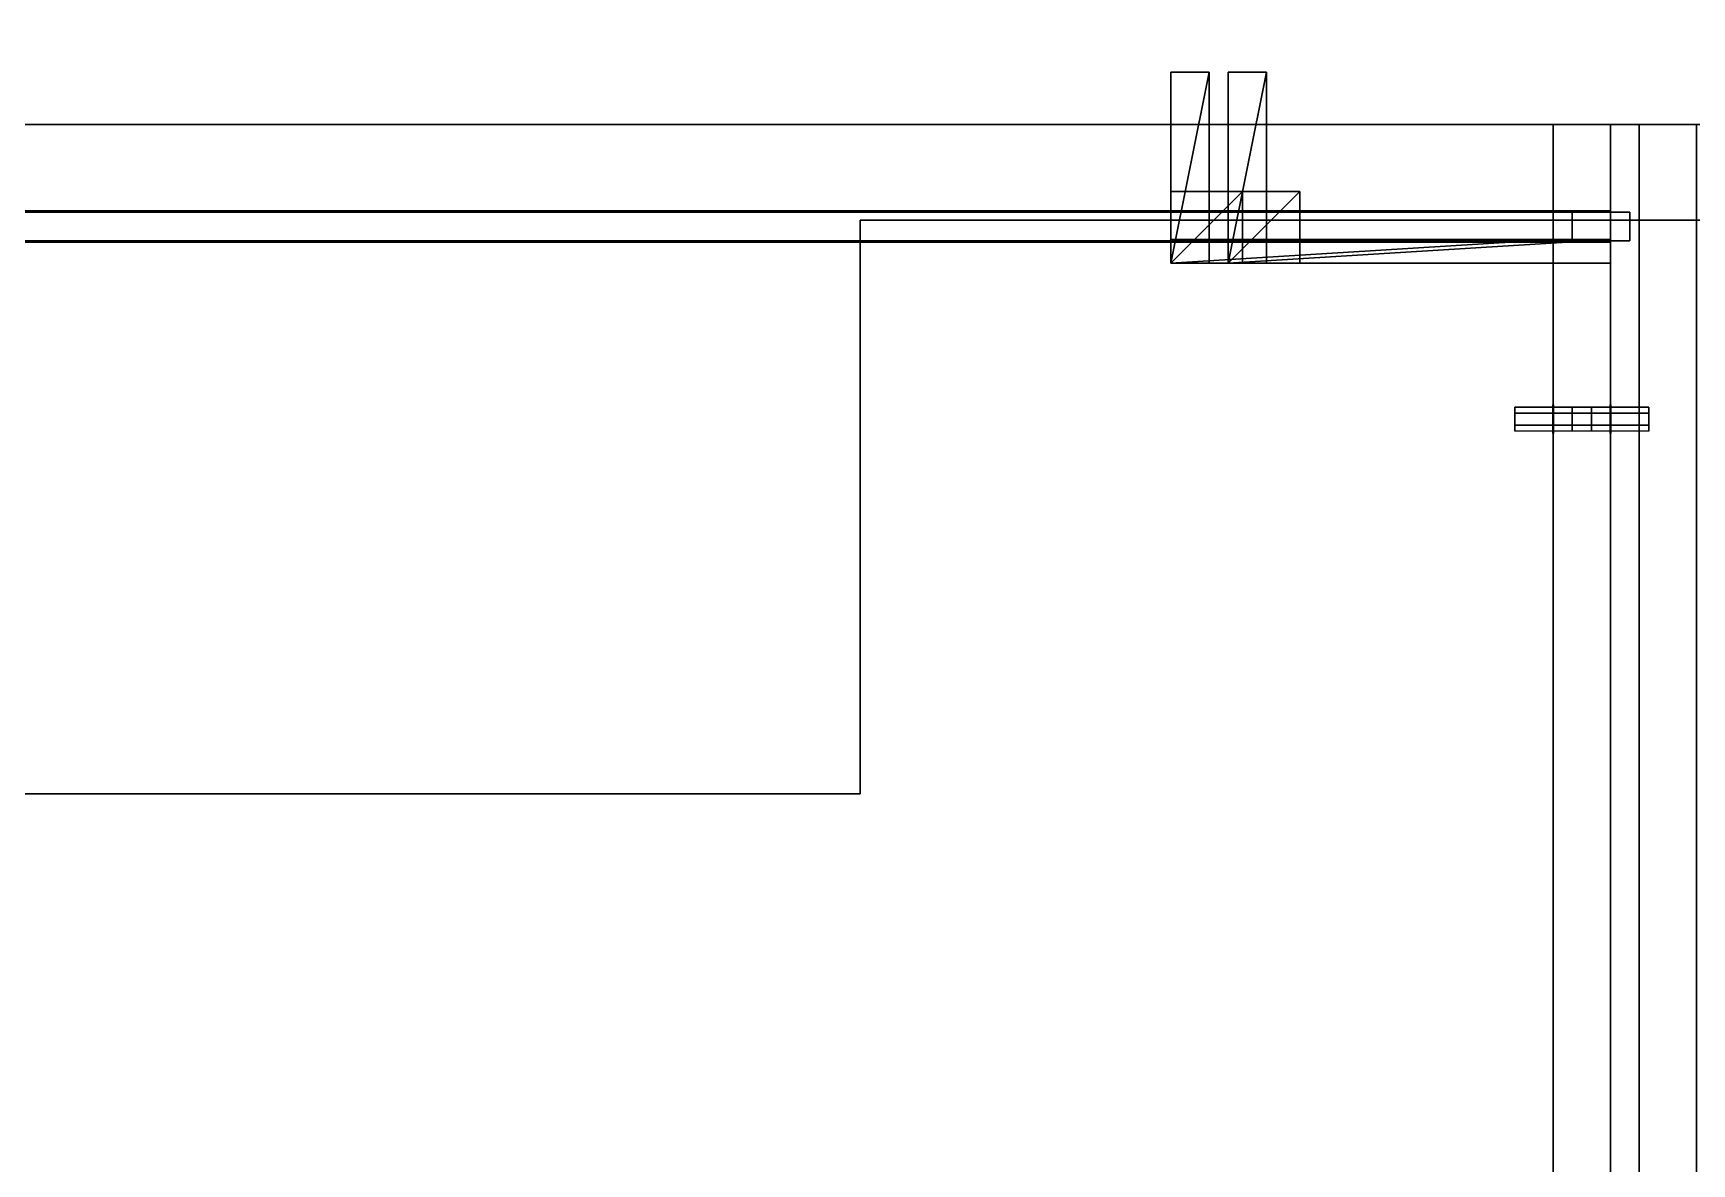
# Model space of a CAD drawing. Extents: x 0 to 5507, y -6518 to 0.
# Drawn here: x 2114 to 2461, y -577.4 to -340.9 of the extents above; entities that cross this region are included whole.
import ezdxf

# ---------------------------------------------------------------- set-up
doc = ezdxf.new("R2010")
doc.units = 0
for name, color, linetype in [('LAYER0', 7, 'CONTINUOUS'), ('LAYER183', 7, 'CONTINUOUS'), ('LAYER184', 2, 'CONTINUOUS'), ('LAYER185', 7, 'CONTINUOUS'), ('LAYER186', 253, 'CONTINUOUS'), ('LAYER187', 253, 'CONTINUOUS'), ('LAYER188', 253, 'CONTINUOUS'), ('LAYER189', 253, 'CONTINUOUS'), ('LAYER190', 253, 'CONTINUOUS'), ('LAYER191', 253, 'CONTINUOUS'), ('LAYER192', 7, 'CONTINUOUS'), ('LAYER202', 7, 'CONTINUOUS'), ('LAYER204', 7, 'CONTINUOUS'), ('LAYER205', 7, 'CONTINUOUS'), ('LAYER206', 7, 'CONTINUOUS'), ('LAYER210', 254, 'CONTINUOUS'), ('LAYER308', 254, 'CONTINUOUS'), ('LAYER533', 7, 'CONTINUOUS'), ('LAYER543', 7, 'CONTINUOUS'), ('LAYER544', 2, 'CONTINUOUS'), ('LAYER545', 7, 'CONTINUOUS'), ('LAYER546', 253, 'CONTINUOUS'), ('LAYER547', 253, 'CONTINUOUS'), ('LAYER548', 253, 'CONTINUOUS'), ('LAYER549', 253, 'CONTINUOUS'), ('LAYER550', 253, 'CONTINUOUS'), ('LAYER551', 253, 'CONTINUOUS'), ('LAYER552', 7, 'CONTINUOUS'), ('LAYER553', 7, 'CONTINUOUS'), ('LAYER554', 7, 'CONTINUOUS'), ('LAYER556', 7, 'CONTINUOUS'), ('LAYER565', 7, 'CONTINUOUS'), ('LAYER569', 254, 'CONTINUOUS')]:
    doc.layers.add(name, color=color, linetype=linetype)

msp = doc.modelspace()

# ---------------------------------------------------------------- linework, layer by layer
at = {"layer": 'LAYER0', "invisible_edges": 1}
for points in [[(5507, 0), (0, -6518), (0, 0), (5507, 0)], [(5507, -6518, 5), (0, 0, 5), (0, -6518, 5), (5507, -6518, 5)], [(0, 0, 5), (5507, -6518, 5), (5507, 0, 5), (0, 0, 5)], [(0, -6518), (5507, 0), (5507, -6518), (0, -6518)]]:
    msp.add_3dface(points, dxfattribs=at)
at = {"layer": 'LAYER183'}
for points, invisible_edges in [([(1766, -360, 5), (1916, -210, 5), (2480, -360, 5), (1766, -360, 5)], 3), ([(1916, -210, 2340), (1766, -360, 2340), (2480, -360, 2340), (1916, -210, 2340)], 5), ([(2480, -360, 5), (1916, -210, 5), (2630, -210, 5), (2480, -360, 5)], 5), ([(1916, -210, 2340), (2480, -360, 2340), (2630, -210, 2340), (1916, -210, 2340)], 3), ([(2480, -360, 2340), (1766, -360, 5), (2480, -360, 5), (2480, -360, 2340)], 1), ([(1766, -360, 5), (2480, -360, 2340), (1766, -360, 2340), (1766, -360, 5)], 1)]:
    msp.add_3dface(points, dxfattribs=dict(at, invisible_edges=invisible_edges))
at = {"layer": 'LAYER184'}
for points in [[(2432, -389, 844), (2432, -384, 844), (2352, -389, 844), (2432, -389, 844)], [(2352, -389, 844), (2432, -384, 844), (2352, -384, 844), (2352, -389, 844)], [(2352, -389, 844), (2352, -384, 844), (2352, -389, 821), (2352, -389, 844)], [(2352, -389, 821), (2352, -384, 844), (2352, -384, 821), (2352, -389, 821)], [(2432, -389, 821), (2352, -389, 821), (2432, -384, 821), (2432, -389, 821)], [(2432, -384, 821), (2352, -389, 821), (2352, -384, 821), (2432, -384, 821)], [(2432, -384, 821), (2352, -384, 821), (2432, -384, 844), (2432, -384, 821)], [(2432, -384, 844), (2352, -384, 821), (2352, -384, 844), (2432, -384, 844)], [(2432, -389, 821), (2432, -384, 821), (2432, -389, 844), (2432, -389, 821)], [(2432, -389, 844), (2432, -384, 821), (2432, -384, 844), (2432, -389, 844)], [(2432, -389, 844), (2352, -389, 844), (2432, -389, 821), (2432, -389, 844)], [(2432, -389, 821), (2352, -389, 844), (2352, -389, 821), (2432, -389, 821)]]:
    msp.add_3dface(points, dxfattribs=at)
at = {"layer": 'LAYER185', "invisible_edges": 1}
for points in [[(2352, -384, 844), (2432, -389, 844), (2432, -384, 844), (2352, -384, 844)], [(2432, -389, 844), (2352, -384, 844), (2352, -389, 844), (2432, -389, 844)], [(2352, -389, 821), (2432, -384, 821), (2432, -389, 821), (2352, -389, 821)], [(2432, -384, 821), (2352, -389, 821), (2352, -384, 821), (2432, -384, 821)], [(2352, -384, 844), (2352, -389, 821), (2352, -389, 844), (2352, -384, 844)], [(2352, -389, 821), (2352, -384, 844), (2352, -384, 821), (2352, -389, 821)], [(2432, -384, 821), (2352, -384, 844), (2432, -384, 844), (2432, -384, 821)], [(2352, -384, 844), (2432, -384, 821), (2352, -384, 821), (2352, -384, 844)], [(2432, -384, 821), (2432, -389, 844), (2432, -389, 821), (2432, -384, 821)], [(2432, -389, 844), (2432, -384, 821), (2432, -384, 844), (2432, -389, 844)], [(2352, -389, 821), (2432, -389, 844), (2352, -389, 844), (2352, -389, 821)], [(2432, -389, 844), (2352, -389, 821), (2432, -389, 821), (2432, -389, 844)]]:
    msp.add_3dface(points, dxfattribs=at)
at = {"layer": 'LAYER186'}
for points in [[(2367, -389, 844), (2367, -374, 844), (2352, -389, 844), (2367, -389, 844)], [(2352, -389, 844), (2367, -374, 844), (2352, -374, 844), (2352, -389, 844)], [(2352, -389, 844), (2352, -374, 844), (2352, -389, 829), (2352, -389, 844)], [(2352, -389, 829), (2352, -374, 844), (2352, -374, 829), (2352, -389, 829)], [(2367, -389, 829), (2352, -389, 829), (2367, -374, 829), (2367, -389, 829)], [(2367, -374, 829), (2352, -389, 829), (2352, -374, 829), (2367, -374, 829)], [(2367, -374, 829), (2352, -374, 829), (2367, -374, 844), (2367, -374, 829)], [(2367, -374, 844), (2352, -374, 829), (2352, -374, 844), (2367, -374, 844)], [(2367, -389, 829), (2367, -374, 829), (2367, -389, 844), (2367, -389, 829)], [(2367, -389, 844), (2367, -374, 829), (2367, -374, 844), (2367, -389, 844)], [(2367, -389, 844), (2352, -389, 844), (2367, -389, 829), (2367, -389, 844)], [(2367, -389, 829), (2352, -389, 844), (2352, -389, 829), (2367, -389, 829)]]:
    msp.add_3dface(points, dxfattribs=at)
at = {"layer": 'LAYER187'}
for points in [[(2367, -389, 844), (2367, -374, 844), (2352, -389, 844), (2367, -389, 844)], [(2352, -389, 844), (2367, -374, 844), (2352, -374, 844), (2352, -389, 844)], [(2352, -389, 844), (2352, -374, 844), (2352, -389, 829), (2352, -389, 844)], [(2352, -389, 829), (2352, -374, 844), (2352, -374, 829), (2352, -389, 829)], [(2367, -389, 829), (2352, -389, 829), (2367, -374, 829), (2367, -389, 829)], [(2367, -374, 829), (2352, -389, 829), (2352, -374, 829), (2367, -374, 829)], [(2367, -374, 829), (2352, -374, 829), (2367, -374, 844), (2367, -374, 829)], [(2367, -374, 844), (2352, -374, 829), (2352, -374, 844), (2367, -374, 844)], [(2367, -389, 829), (2367, -374, 829), (2367, -389, 844), (2367, -389, 829)], [(2367, -389, 844), (2367, -374, 829), (2367, -374, 844), (2367, -389, 844)], [(2367, -389, 844), (2352, -389, 844), (2367, -389, 829), (2367, -389, 844)], [(2367, -389, 829), (2352, -389, 844), (2352, -389, 829), (2367, -389, 829)]]:
    msp.add_3dface(points, dxfattribs=at)
at = {"layer": 'LAYER188'}
for points in [[(2367, -389, 844), (2367, -374, 844), (2352, -389, 844), (2367, -389, 844)], [(2352, -389, 844), (2367, -374, 844), (2352, -374, 844), (2352, -389, 844)], [(2352, -389, 844), (2352, -374, 844), (2352, -389, 829), (2352, -389, 844)], [(2352, -389, 829), (2352, -374, 844), (2352, -374, 829), (2352, -389, 829)], [(2367, -389, 829), (2352, -389, 829), (2367, -374, 829), (2367, -389, 829)], [(2367, -374, 829), (2352, -389, 829), (2352, -374, 829), (2367, -374, 829)], [(2367, -374, 829), (2352, -374, 829), (2367, -374, 844), (2367, -374, 829)], [(2367, -374, 844), (2352, -374, 829), (2352, -374, 844), (2367, -374, 844)], [(2367, -389, 829), (2367, -374, 829), (2367, -389, 844), (2367, -389, 829)], [(2367, -389, 844), (2367, -374, 829), (2367, -374, 844), (2367, -389, 844)], [(2367, -389, 844), (2352, -389, 844), (2367, -389, 829), (2367, -389, 844)], [(2367, -389, 829), (2352, -389, 844), (2352, -389, 829), (2367, -389, 829)]]:
    msp.add_3dface(points, dxfattribs=at)
at = {"layer": 'LAYER189'}
for points in [[(2367, -389, 844), (2367, -374, 844), (2352, -389, 844), (2367, -389, 844)], [(2352, -389, 844), (2367, -374, 844), (2352, -374, 844), (2352, -389, 844)], [(2352, -389, 844), (2352, -374, 844), (2352, -389, 829), (2352, -389, 844)], [(2352, -389, 829), (2352, -374, 844), (2352, -374, 829), (2352, -389, 829)], [(2367, -389, 829), (2352, -389, 829), (2367, -374, 829), (2367, -389, 829)], [(2367, -374, 829), (2352, -389, 829), (2352, -374, 829), (2367, -374, 829)], [(2367, -374, 829), (2352, -374, 829), (2367, -374, 844), (2367, -374, 829)], [(2367, -374, 844), (2352, -374, 829), (2352, -374, 844), (2367, -374, 844)], [(2367, -389, 829), (2367, -374, 829), (2367, -389, 844), (2367, -389, 829)], [(2367, -389, 844), (2367, -374, 829), (2367, -374, 844), (2367, -389, 844)], [(2367, -389, 844), (2352, -389, 844), (2367, -389, 829), (2367, -389, 844)], [(2367, -389, 829), (2352, -389, 844), (2352, -389, 829), (2367, -389, 829)]]:
    msp.add_3dface(points, dxfattribs=at)
at = {"layer": 'LAYER190'}
for points in [[(2360, -389, 844), (2360, -349, 844), (2352, -389, 844), (2360, -389, 844)], [(2352, -389, 844), (2360, -349, 844), (2352, -349, 844), (2352, -389, 844)], [(2352, -389, 844), (2352, -349, 844), (2352, -389, 836), (2352, -389, 844)], [(2352, -389, 836), (2352, -349, 844), (2352, -349, 836), (2352, -389, 836)], [(2360, -389, 836), (2352, -389, 836), (2360, -349, 836), (2360, -389, 836)], [(2360, -349, 836), (2352, -389, 836), (2352, -349, 836), (2360, -349, 836)], [(2360, -349, 836), (2352, -349, 836), (2360, -349, 844), (2360, -349, 836)], [(2360, -349, 844), (2352, -349, 836), (2352, -349, 844), (2360, -349, 844)], [(2360, -389, 836), (2360, -349, 836), (2360, -389, 844), (2360, -389, 836)], [(2360, -389, 844), (2360, -349, 836), (2360, -349, 844), (2360, -389, 844)], [(2360, -389, 844), (2352, -389, 844), (2360, -389, 836), (2360, -389, 844)], [(2360, -389, 836), (2352, -389, 844), (2352, -389, 836), (2360, -389, 836)]]:
    msp.add_3dface(points, dxfattribs=at)
at = {"layer": 'LAYER191'}
for points in [[(2432, -389, 844), (2432, -384, 844), (2352, -389, 844), (2432, -389, 844)], [(2352, -389, 844), (2432, -384, 844), (2352, -384, 844), (2352, -389, 844)], [(2352, -389, 844), (2352, -384, 844), (2352, -389, 828), (2352, -389, 844)], [(2352, -389, 828), (2352, -384, 844), (2352, -384, 828), (2352, -389, 828)], [(2432, -389, 828), (2352, -389, 828), (2432, -384, 828), (2432, -389, 828)], [(2432, -384, 828), (2352, -389, 828), (2352, -384, 828), (2432, -384, 828)], [(2432, -384, 828), (2352, -384, 828), (2432, -384, 844), (2432, -384, 828)], [(2432, -384, 844), (2352, -384, 828), (2352, -384, 844), (2432, -384, 844)], [(2432, -389, 828), (2432, -384, 828), (2432, -389, 844), (2432, -389, 828)], [(2432, -389, 844), (2432, -384, 828), (2432, -384, 844), (2432, -389, 844)], [(2432, -389, 844), (2352, -389, 844), (2432, -389, 828), (2432, -389, 844)], [(2432, -389, 828), (2352, -389, 844), (2352, -389, 828), (2432, -389, 828)]]:
    msp.add_3dface(points, dxfattribs=at)
at = {"layer": 'LAYER192', "invisible_edges": 1}
for points in [[(2432, -360, 116), (1784, -710, 116), (1784, -360, 116), (2432, -360, 116)], [(1784, -710, 116), (2432, -360, 116), (2432, -710, 116), (1784, -710, 116)], [(1784, -360, 134), (2432, -360, 116), (1784, -360, 116), (1784, -360, 134)], [(2432, -360, 116), (1784, -360, 134), (2432, -360, 134), (2432, -360, 116)], [(2432, -710, 134), (1784, -360, 134), (1784, -710, 134), (2432, -710, 134)], [(1784, -360, 134), (2432, -710, 134), (2432, -360, 134), (1784, -360, 134)], [(2432, -360, 116), (2432, -710, 134), (2432, -710, 116), (2432, -360, 116)], [(2432, -710, 134), (2432, -360, 116), (2432, -360, 134), (2432, -710, 134)]]:
    msp.add_3dface(points, dxfattribs=at)
at = {"layer": 'LAYER202', "invisible_edges": 1}
for points in [[(2432, -360, 115), (2432, -710, 885), (2432, -360, 885), (2432, -360, 115)], [(2432, -710, 885), (2432, -360, 115), (2432, -710, 115), (2432, -710, 885)], [(2432, -360, 115), (2450, -710, 115), (2432, -710, 115), (2432, -360, 115)], [(2450, -710, 115), (2432, -360, 115), (2450, -360, 115), (2450, -710, 115)], [(2450, -360, 885), (2432, -710, 885), (2450, -710, 885), (2450, -360, 885)], [(2432, -710, 885), (2450, -360, 885), (2432, -360, 885), (2432, -710, 885)], [(2450, -360, 885), (2432, -360, 115), (2432, -360, 885), (2450, -360, 885)], [(2432, -360, 115), (2450, -360, 885), (2450, -360, 115), (2432, -360, 115)], [(2450, -710, 115), (2450, -360, 885), (2450, -710, 885), (2450, -710, 115)], [(2450, -360, 885), (2450, -710, 115), (2450, -360, 115), (2450, -360, 885)]]:
    msp.add_3dface(points, dxfattribs=at)
at = {"layer": 'LAYER204', "invisible_edges": 1}
for points in [[(1784, -360, 764.5), (2432, -360, 884.5), (2432, -360, 764.5), (1784, -360, 764.5)], [(2432, -360, 884.5), (1784, -360, 764.5), (1784, -360, 884.5), (2432, -360, 884.5)], [(1784, -378, 884.5), (2432, -360, 884.5), (1784, -360, 884.5), (1784, -378, 884.5)], [(2432, -360, 884.5), (1784, -378, 884.5), (2432, -378, 884.5), (2432, -360, 884.5)], [(2432, -378, 764.5), (1784, -360, 764.5), (2432, -360, 764.5), (2432, -378, 764.5)], [(1784, -360, 764.5), (2432, -378, 764.5), (1784, -378, 764.5), (1784, -360, 764.5)], [(2432, -378, 764.5), (2432, -360, 884.5), (2432, -378, 884.5), (2432, -378, 764.5)], [(2432, -360, 884.5), (2432, -378, 764.5), (2432, -360, 764.5), (2432, -360, 884.5)], [(1784, -378, 884.5), (2432, -378, 764.5), (2432, -378, 884.5), (1784, -378, 884.5)], [(2432, -378, 764.5), (1784, -378, 884.5), (1784, -378, 764.5), (2432, -378, 764.5)]]:
    msp.add_3dface(points, dxfattribs=at)
at = {"layer": 'LAYER205', "invisible_edges": 1}
for points in [[(1780, -378.2998, 130), (2436, -378.2998, 884.5), (2436, -378.2998, 130), (1780, -378.2998, 130)], [(2436, -378.2998, 884.5), (1780, -378.2998, 130), (1780, -378.2998, 884.5), (2436, -378.2998, 884.5)], [(1780, -384.2998, 884.5), (2436, -378.2998, 884.5), (1780, -378.2998, 884.5), (1780, -384.2998, 884.5)], [(2436, -378.2998, 884.5), (1780, -384.2998, 884.5), (2436, -384.2998, 884.5), (2436, -378.2998, 884.5)], [(2436, -384.2998, 130), (1780, -378.2998, 130), (2436, -378.2998, 130), (2436, -384.2998, 130)], [(1780, -378.2998, 130), (2436, -384.2998, 130), (1780, -384.2998, 130), (1780, -378.2998, 130)], [(2436, -384.2998, 130), (2436, -378.2998, 884.5), (2436, -384.2998, 884.5), (2436, -384.2998, 130)], [(2436, -378.2998, 884.5), (2436, -384.2998, 130), (2436, -378.2998, 130), (2436, -378.2998, 884.5)], [(1780, -384.2998, 884.5), (2436, -384.2998, 130), (2436, -384.2998, 884.5), (1780, -384.2998, 884.5)], [(2436, -384.2998, 130), (1780, -384.2998, 884.5), (1780, -384.2998, 130), (2436, -384.2998, 130)]]:
    msp.add_3dface(points, dxfattribs=at)
at = {"layer": 'LAYER206', "invisible_edges": 1}
for points in [[(2432, -384.6001, 491), (1784, -690, 491), (1784, -384.6001, 491), (2432, -384.6001, 491)], [(1784, -690, 491), (2432, -384.6001, 491), (2432, -690, 491), (1784, -690, 491)], [(1784, -384.6001, 509), (2432, -384.6001, 491), (1784, -384.6001, 491), (1784, -384.6001, 509)], [(2432, -384.6001, 491), (1784, -384.6001, 509), (2432, -384.6001, 509), (2432, -384.6001, 491)], [(2432, -690, 509), (1784, -384.6001, 509), (1784, -690, 509), (2432, -690, 509)], [(1784, -384.6001, 509), (2432, -690, 509), (2432, -384.6001, 509), (1784, -384.6001, 509)], [(2432, -384.6001, 491), (2432, -690, 509), (2432, -690, 491), (2432, -384.6001, 491)], [(2432, -690, 509), (2432, -384.6001, 491), (2432, -384.6001, 509), (2432, -690, 509)]]:
    msp.add_3dface(points, dxfattribs=at)
at = {"layer": 'LAYER210'}
for points in [[(2424, -424.1001, 488.5), (2424, -419.1001, 488.5), (2424, -420.3501, 490.665), (2424, -422.8501, 490.665)], [(2424, -424.1001, 488.5), (2424, -422.8501, 486.3349), (2424, -420.3501, 486.3349), (2424, -419.1001, 488.5)], [(2431.95, -418.6001, 488.5), (2431.95, -424.6001, 488.5), (2431.95, -423.1001, 491.0981), (2431.95, -420.1001, 491.0981)], [(2431.95, -418.6001, 488.5), (2431.95, -424.6001, 488.5), (2431.95, -423.1001, 485.9019), (2431.95, -420.1001, 485.9019)], [(2432.05, -418.6001, 488.5), (2432.05, -424.6001, 488.5), (2432.05, -423.1001, 491.0981), (2432.05, -420.1001, 491.0981)], [(2432.05, -418.6001, 488.5), (2432.05, -424.6001, 488.5), (2432.05, -423.1001, 485.9019), (2432.05, -420.1001, 485.9019)], [(2440, -424.1001, 488.5), (2440, -419.1001, 488.5), (2440, -420.3501, 490.665), (2440, -422.8501, 490.665)], [(2440, -424.1001, 488.5), (2440, -422.8501, 486.3349), (2440, -420.3501, 486.3349), (2440, -419.1001, 488.5)]]:
    msp.add_3dface(points, dxfattribs=at)
at = {"layer": 'LAYER308', "invisible_edges": 1}
for points in [[(1070, -150, 1630), (2480, -683, 1630), (2480, -150, 1630), (1070, -150, 1630)], [(2480, -683, 1630), (1070, -150, 1630), (1070, -683, 1630), (2480, -683, 1630)], [(1070, -683, 1612), (2480, -150, 1612), (2480, -683, 1612), (1070, -683, 1612)], [(2480, -150, 1612), (1070, -683, 1612), (1070, -150, 1612), (2480, -150, 1612)]]:
    msp.add_3dface(points, dxfattribs=at)
at = {"layer": 'LAYER533'}
for points, invisible_edges in [([(1766, -360, 5), (2287, -380, 5), (1797, -500, 5), (1766, -360, 5)], 7), ([(2287, -380, 5), (1766, -360, 5), (2480, -360, 5), (2287, -380, 5)], 5), ([(1766, -360, 115), (2480, -360, 5), (1766, -360, 5), (1766, -360, 115)], 1), ([(2480, -360, 5), (1766, -360, 115), (2480, -360, 115), (2480, -360, 5)], 1), ([(1766, -360, 115), (1797, -500, 115), (2287, -380, 115), (1766, -360, 115)], 7), ([(1766, -360, 115), (2287, -380, 115), (2480, -360, 115), (1766, -360, 115)], 3), ([(2287, -380, 5), (2480, -360, 5), (2480, -380, 5), (2287, -380, 5)], 1), ([(2480, -360, 115), (2287, -380, 115), (2480, -380, 115), (2480, -360, 115)], 1), ([(2287, -500, 5), (1797, -500, 5), (2287, -380, 5), (2287, -500, 5)], 2), ([(2287, -380, 115), (1797, -500, 115), (2287, -500, 115), (2287, -380, 115)], 1), ([(2287, -380, 5), (2287, -500, 115), (2287, -500, 5), (2287, -380, 5)], 1), ([(2287, -500, 115), (2287, -380, 5), (2287, -380, 115), (2287, -500, 115)], 1), ([(2480, -380, 115), (2287, -380, 5), (2480, -380, 5), (2480, -380, 115)], 1), ([(2287, -380, 5), (2480, -380, 115), (2287, -380, 115), (2287, -380, 5)], 1), ([(2287, -500, 115), (1797, -500, 5), (2287, -500, 5), (2287, -500, 115)], 1), ([(1797, -500, 5), (2287, -500, 115), (1797, -500, 115), (1797, -500, 5)], 1)]:
    msp.add_3dface(points, dxfattribs=dict(at, invisible_edges=invisible_edges))
at = {"layer": 'LAYER543', "invisible_edges": 1}
for points in [[(2444, -360, 2271), (1784, -360, 2151), (1784, -360, 2271), (2444, -360, 2271)], [(1784, -360, 2151), (2444, -360, 2271), (2444, -360, 2151), (1784, -360, 2151)], [(2444, -378, 2151), (1784, -360, 2151), (2444, -360, 2151), (2444, -378, 2151)], [(1784, -360, 2151), (2444, -378, 2151), (1784, -378, 2151), (1784, -360, 2151)], [(1784, -378, 2271), (2444, -360, 2271), (1784, -360, 2271), (1784, -378, 2271)], [(2444, -360, 2271), (1784, -378, 2271), (2444, -378, 2271), (2444, -360, 2271)], [(2444, -360, 2271), (2444, -378, 2151), (2444, -360, 2151), (2444, -360, 2271)], [(2444, -378, 2151), (2444, -360, 2271), (2444, -378, 2271), (2444, -378, 2151)], [(2444, -378, 2151), (1784, -378, 2271), (1784, -378, 2151), (2444, -378, 2151)], [(1784, -378, 2271), (2444, -378, 2151), (2444, -378, 2271), (1784, -378, 2271)]]:
    msp.add_3dface(points, dxfattribs=at)
at = {"layer": 'LAYER544'}
for points in [[(2444, -389, 2248), (2444, -384, 2248), (2364, -389, 2248), (2444, -389, 2248)], [(2364, -389, 2248), (2444, -384, 2248), (2364, -384, 2248), (2364, -389, 2248)], [(2364, -389, 2248), (2364, -384, 2248), (2364, -389, 2225), (2364, -389, 2248)], [(2364, -389, 2225), (2364, -384, 2248), (2364, -384, 2225), (2364, -389, 2225)], [(2444, -389, 2225), (2364, -389, 2225), (2444, -384, 2225), (2444, -389, 2225)], [(2444, -384, 2225), (2364, -389, 2225), (2364, -384, 2225), (2444, -384, 2225)], [(2444, -384, 2225), (2364, -384, 2225), (2444, -384, 2248), (2444, -384, 2225)], [(2444, -384, 2248), (2364, -384, 2225), (2364, -384, 2248), (2444, -384, 2248)], [(2444, -389, 2225), (2444, -384, 2225), (2444, -389, 2248), (2444, -389, 2225)], [(2444, -389, 2248), (2444, -384, 2225), (2444, -384, 2248), (2444, -389, 2248)], [(2444, -389, 2248), (2364, -389, 2248), (2444, -389, 2225), (2444, -389, 2248)], [(2444, -389, 2225), (2364, -389, 2248), (2364, -389, 2225), (2444, -389, 2225)]]:
    msp.add_3dface(points, dxfattribs=at)
at = {"layer": 'LAYER545', "invisible_edges": 1}
for points in [[(2364, -384, 2248), (2444, -389, 2248), (2444, -384, 2248), (2364, -384, 2248)], [(2444, -389, 2248), (2364, -384, 2248), (2364, -389, 2248), (2444, -389, 2248)], [(2364, -389, 2225), (2444, -384, 2225), (2444, -389, 2225), (2364, -389, 2225)], [(2444, -384, 2225), (2364, -389, 2225), (2364, -384, 2225), (2444, -384, 2225)], [(2364, -384, 2248), (2364, -389, 2225), (2364, -389, 2248), (2364, -384, 2248)], [(2364, -389, 2225), (2364, -384, 2248), (2364, -384, 2225), (2364, -389, 2225)], [(2444, -384, 2225), (2364, -384, 2248), (2444, -384, 2248), (2444, -384, 2225)], [(2364, -384, 2248), (2444, -384, 2225), (2364, -384, 2225), (2364, -384, 2248)], [(2444, -384, 2225), (2444, -389, 2248), (2444, -389, 2225), (2444, -384, 2225)], [(2444, -389, 2248), (2444, -384, 2225), (2444, -384, 2248), (2444, -389, 2248)], [(2364, -389, 2225), (2444, -389, 2248), (2364, -389, 2248), (2364, -389, 2225)], [(2444, -389, 2248), (2364, -389, 2225), (2444, -389, 2225), (2444, -389, 2248)]]:
    msp.add_3dface(points, dxfattribs=at)
at = {"layer": 'LAYER546'}
for points in [[(2379, -389, 2248), (2379, -374, 2248), (2364, -389, 2248), (2379, -389, 2248)], [(2364, -389, 2248), (2379, -374, 2248), (2364, -374, 2248), (2364, -389, 2248)], [(2364, -389, 2248), (2364, -374, 2248), (2364, -389, 2233), (2364, -389, 2248)], [(2364, -389, 2233), (2364, -374, 2248), (2364, -374, 2233), (2364, -389, 2233)], [(2379, -389, 2233), (2364, -389, 2233), (2379, -374, 2233), (2379, -389, 2233)], [(2379, -374, 2233), (2364, -389, 2233), (2364, -374, 2233), (2379, -374, 2233)], [(2379, -374, 2233), (2364, -374, 2233), (2379, -374, 2248), (2379, -374, 2233)], [(2379, -374, 2248), (2364, -374, 2233), (2364, -374, 2248), (2379, -374, 2248)], [(2379, -389, 2233), (2379, -374, 2233), (2379, -389, 2248), (2379, -389, 2233)], [(2379, -389, 2248), (2379, -374, 2233), (2379, -374, 2248), (2379, -389, 2248)], [(2379, -389, 2248), (2364, -389, 2248), (2379, -389, 2233), (2379, -389, 2248)], [(2379, -389, 2233), (2364, -389, 2248), (2364, -389, 2233), (2379, -389, 2233)]]:
    msp.add_3dface(points, dxfattribs=at)
at = {"layer": 'LAYER547'}
for points in [[(2379, -389, 2248), (2379, -374, 2248), (2364, -389, 2248), (2379, -389, 2248)], [(2364, -389, 2248), (2379, -374, 2248), (2364, -374, 2248), (2364, -389, 2248)], [(2364, -389, 2248), (2364, -374, 2248), (2364, -389, 2233), (2364, -389, 2248)], [(2364, -389, 2233), (2364, -374, 2248), (2364, -374, 2233), (2364, -389, 2233)], [(2379, -389, 2233), (2364, -389, 2233), (2379, -374, 2233), (2379, -389, 2233)], [(2379, -374, 2233), (2364, -389, 2233), (2364, -374, 2233), (2379, -374, 2233)], [(2379, -374, 2233), (2364, -374, 2233), (2379, -374, 2248), (2379, -374, 2233)], [(2379, -374, 2248), (2364, -374, 2233), (2364, -374, 2248), (2379, -374, 2248)], [(2379, -389, 2233), (2379, -374, 2233), (2379, -389, 2248), (2379, -389, 2233)], [(2379, -389, 2248), (2379, -374, 2233), (2379, -374, 2248), (2379, -389, 2248)], [(2379, -389, 2248), (2364, -389, 2248), (2379, -389, 2233), (2379, -389, 2248)], [(2379, -389, 2233), (2364, -389, 2248), (2364, -389, 2233), (2379, -389, 2233)]]:
    msp.add_3dface(points, dxfattribs=at)
at = {"layer": 'LAYER548'}
for points in [[(2379, -389, 2248), (2379, -374, 2248), (2364, -389, 2248), (2379, -389, 2248)], [(2364, -389, 2248), (2379, -374, 2248), (2364, -374, 2248), (2364, -389, 2248)], [(2364, -389, 2248), (2364, -374, 2248), (2364, -389, 2233), (2364, -389, 2248)], [(2364, -389, 2233), (2364, -374, 2248), (2364, -374, 2233), (2364, -389, 2233)], [(2379, -389, 2233), (2364, -389, 2233), (2379, -374, 2233), (2379, -389, 2233)], [(2379, -374, 2233), (2364, -389, 2233), (2364, -374, 2233), (2379, -374, 2233)], [(2379, -374, 2233), (2364, -374, 2233), (2379, -374, 2248), (2379, -374, 2233)], [(2379, -374, 2248), (2364, -374, 2233), (2364, -374, 2248), (2379, -374, 2248)], [(2379, -389, 2233), (2379, -374, 2233), (2379, -389, 2248), (2379, -389, 2233)], [(2379, -389, 2248), (2379, -374, 2233), (2379, -374, 2248), (2379, -389, 2248)], [(2379, -389, 2248), (2364, -389, 2248), (2379, -389, 2233), (2379, -389, 2248)], [(2379, -389, 2233), (2364, -389, 2248), (2364, -389, 2233), (2379, -389, 2233)]]:
    msp.add_3dface(points, dxfattribs=at)
at = {"layer": 'LAYER549'}
for points in [[(2379, -389, 2248), (2379, -374, 2248), (2364, -389, 2248), (2379, -389, 2248)], [(2364, -389, 2248), (2379, -374, 2248), (2364, -374, 2248), (2364, -389, 2248)], [(2364, -389, 2248), (2364, -374, 2248), (2364, -389, 2233), (2364, -389, 2248)], [(2364, -389, 2233), (2364, -374, 2248), (2364, -374, 2233), (2364, -389, 2233)], [(2379, -389, 2233), (2364, -389, 2233), (2379, -374, 2233), (2379, -389, 2233)], [(2379, -374, 2233), (2364, -389, 2233), (2364, -374, 2233), (2379, -374, 2233)], [(2379, -374, 2233), (2364, -374, 2233), (2379, -374, 2248), (2379, -374, 2233)], [(2379, -374, 2248), (2364, -374, 2233), (2364, -374, 2248), (2379, -374, 2248)], [(2379, -389, 2233), (2379, -374, 2233), (2379, -389, 2248), (2379, -389, 2233)], [(2379, -389, 2248), (2379, -374, 2233), (2379, -374, 2248), (2379, -389, 2248)], [(2379, -389, 2248), (2364, -389, 2248), (2379, -389, 2233), (2379, -389, 2248)], [(2379, -389, 2233), (2364, -389, 2248), (2364, -389, 2233), (2379, -389, 2233)]]:
    msp.add_3dface(points, dxfattribs=at)
at = {"layer": 'LAYER550'}
for points in [[(2372, -389, 2248), (2372, -349, 2248), (2364, -389, 2248), (2372, -389, 2248)], [(2364, -389, 2248), (2372, -349, 2248), (2364, -349, 2248), (2364, -389, 2248)], [(2364, -389, 2248), (2364, -349, 2248), (2364, -389, 2240), (2364, -389, 2248)], [(2364, -389, 2240), (2364, -349, 2248), (2364, -349, 2240), (2364, -389, 2240)], [(2372, -389, 2240), (2364, -389, 2240), (2372, -349, 2240), (2372, -389, 2240)], [(2372, -349, 2240), (2364, -389, 2240), (2364, -349, 2240), (2372, -349, 2240)], [(2372, -349, 2240), (2364, -349, 2240), (2372, -349, 2248), (2372, -349, 2240)], [(2372, -349, 2248), (2364, -349, 2240), (2364, -349, 2248), (2372, -349, 2248)], [(2372, -389, 2240), (2372, -349, 2240), (2372, -389, 2248), (2372, -389, 2240)], [(2372, -389, 2248), (2372, -349, 2240), (2372, -349, 2248), (2372, -389, 2248)], [(2372, -389, 2248), (2364, -389, 2248), (2372, -389, 2240), (2372, -389, 2248)], [(2372, -389, 2240), (2364, -389, 2248), (2364, -389, 2240), (2372, -389, 2240)]]:
    msp.add_3dface(points, dxfattribs=at)
at = {"layer": 'LAYER551'}
for points in [[(2444, -389, 2248), (2444, -384, 2248), (2364, -389, 2248), (2444, -389, 2248)], [(2364, -389, 2248), (2444, -384, 2248), (2364, -384, 2248), (2364, -389, 2248)], [(2364, -389, 2248), (2364, -384, 2248), (2364, -389, 2232), (2364, -389, 2248)], [(2364, -389, 2232), (2364, -384, 2248), (2364, -384, 2232), (2364, -389, 2232)], [(2444, -389, 2232), (2364, -389, 2232), (2444, -384, 2232), (2444, -389, 2232)], [(2444, -384, 2232), (2364, -389, 2232), (2364, -384, 2232), (2444, -384, 2232)], [(2444, -384, 2232), (2364, -384, 2232), (2444, -384, 2248), (2444, -384, 2232)], [(2444, -384, 2248), (2364, -384, 2232), (2364, -384, 2248), (2444, -384, 2248)], [(2444, -389, 2232), (2444, -384, 2232), (2444, -389, 2248), (2444, -389, 2232)], [(2444, -389, 2248), (2444, -384, 2232), (2444, -384, 2248), (2444, -389, 2248)], [(2444, -389, 2248), (2364, -389, 2248), (2444, -389, 2232), (2444, -389, 2248)], [(2444, -389, 2232), (2364, -389, 2248), (2364, -389, 2232), (2444, -389, 2232)]]:
    msp.add_3dface(points, dxfattribs=at)
at = {"layer": 'LAYER552', "invisible_edges": 1}
for points in [[(1784, -360, 2289), (2444, -660, 2289), (2444, -360, 2289), (1784, -360, 2289)], [(2444, -660, 2289), (1784, -360, 2289), (1784, -660, 2289), (2444, -660, 2289)], [(2444, -360, 2271), (1784, -360, 2289), (2444, -360, 2289), (2444, -360, 2271)], [(1784, -360, 2289), (2444, -360, 2271), (1784, -360, 2271), (1784, -360, 2289)], [(1784, -660, 2271), (2444, -360, 2271), (2444, -660, 2271), (1784, -660, 2271)], [(2444, -360, 2271), (1784, -660, 2271), (1784, -360, 2271), (2444, -360, 2271)], [(2444, -360, 2271), (2444, -660, 2289), (2444, -660, 2271), (2444, -360, 2271)], [(2444, -660, 2289), (2444, -360, 2271), (2444, -360, 2289), (2444, -660, 2289)]]:
    msp.add_3dface(points, dxfattribs=at)
at = {"layer": 'LAYER553', "invisible_edges": 1}
for points in [[(2444, -360, 1631), (1784, -660, 1631), (1784, -360, 1631), (2444, -360, 1631)], [(1784, -660, 1631), (2444, -360, 1631), (2444, -660, 1631), (1784, -660, 1631)], [(1784, -360, 1649), (2444, -360, 1631), (1784, -360, 1631), (1784, -360, 1649)], [(2444, -360, 1631), (1784, -360, 1649), (2444, -360, 1649), (2444, -360, 1631)], [(2444, -660, 1649), (1784, -360, 1649), (1784, -660, 1649), (2444, -660, 1649)], [(1784, -360, 1649), (2444, -660, 1649), (2444, -360, 1649), (1784, -360, 1649)], [(2444, -360, 1631), (2444, -660, 1649), (2444, -660, 1631), (2444, -360, 1631)], [(2444, -660, 1649), (2444, -360, 1631), (2444, -360, 1649), (2444, -660, 1649)]]:
    msp.add_3dface(points, dxfattribs=at)
at = {"layer": 'LAYER554', "invisible_edges": 1}
for points in [[(1780, -378.2998, 1645), (2448, -378.2998, 2275), (2448, -378.2998, 1645), (1780, -378.2998, 1645)], [(2448, -378.2998, 2275), (1780, -378.2998, 1645), (1780, -378.2998, 2275), (2448, -378.2998, 2275)], [(1780, -384.2998, 2275), (2448, -378.2998, 2275), (1780, -378.2998, 2275), (1780, -384.2998, 2275)], [(2448, -378.2998, 2275), (1780, -384.2998, 2275), (2448, -384.2998, 2275), (2448, -378.2998, 2275)], [(2448, -384.2998, 1645), (1780, -378.2998, 1645), (2448, -378.2998, 1645), (2448, -384.2998, 1645)], [(1780, -378.2998, 1645), (2448, -384.2998, 1645), (1780, -384.2998, 1645), (1780, -378.2998, 1645)], [(2448, -384.2998, 1645), (2448, -378.2998, 2275), (2448, -384.2998, 2275), (2448, -384.2998, 1645)], [(2448, -378.2998, 2275), (2448, -384.2998, 1645), (2448, -378.2998, 1645), (2448, -378.2998, 2275)], [(1780, -384.2998, 2275), (2448, -384.2998, 1645), (2448, -384.2998, 2275), (1780, -384.2998, 2275)], [(2448, -384.2998, 1645), (1780, -384.2998, 2275), (1780, -384.2998, 1645), (2448, -384.2998, 1645)]]:
    msp.add_3dface(points, dxfattribs=at)
at = {"layer": 'LAYER556', "invisible_edges": 1}
for points in [[(2444, -360, 1630), (2444, -660, 2290), (2444, -360, 2290), (2444, -360, 1630)], [(2444, -660, 2290), (2444, -360, 1630), (2444, -660, 1630), (2444, -660, 2290)], [(2444, -360, 1630), (2462, -660, 1630), (2444, -660, 1630), (2444, -360, 1630)], [(2462, -660, 1630), (2444, -360, 1630), (2462, -360, 1630), (2462, -660, 1630)], [(2462, -360, 2290), (2444, -660, 2290), (2462, -660, 2290), (2462, -360, 2290)], [(2444, -660, 2290), (2462, -360, 2290), (2444, -360, 2290), (2444, -660, 2290)], [(2462, -360, 2290), (2444, -360, 1630), (2444, -360, 2290), (2462, -360, 2290)], [(2444, -360, 1630), (2462, -360, 2290), (2462, -360, 1630), (2444, -360, 1630)]]:
    msp.add_3dface(points, dxfattribs=at)
at = {"layer": 'LAYER565', "invisible_edges": 1}
for points in [[(2444, -384.6001, 1951), (1784, -640, 1951), (1784, -384.6001, 1951), (2444, -384.6001, 1951)], [(1784, -640, 1951), (2444, -384.6001, 1951), (2444, -640, 1951), (1784, -640, 1951)], [(1784, -384.6001, 1969), (2444, -384.6001, 1951), (1784, -384.6001, 1951), (1784, -384.6001, 1969)], [(2444, -384.6001, 1951), (1784, -384.6001, 1969), (2444, -384.6001, 1969), (2444, -384.6001, 1951)], [(2444, -640, 1969), (1784, -384.6001, 1969), (1784, -640, 1969), (2444, -640, 1969)], [(1784, -384.6001, 1969), (2444, -640, 1969), (2444, -384.6001, 1969), (1784, -384.6001, 1969)], [(2444, -384.6001, 1951), (2444, -640, 1969), (2444, -640, 1951), (2444, -384.6001, 1951)], [(2444, -640, 1969), (2444, -384.6001, 1951), (2444, -384.6001, 1969), (2444, -640, 1969)]]:
    msp.add_3dface(points, dxfattribs=at)
at = {"layer": 'LAYER569'}
for points in [[(2436, -424.1001, 1948.5), (2436, -419.1001, 1948.5), (2436, -420.3501, 1950.665), (2436, -422.8501, 1950.665)], [(2436, -424.1001, 1948.5), (2436, -422.8501, 1946.335), (2436, -420.3501, 1946.335), (2436, -419.1001, 1948.5)], [(2443.95, -418.6001, 1948.5), (2443.95, -424.6001, 1948.5), (2443.95, -423.1001, 1951.098), (2443.95, -420.1001, 1951.098)], [(2443.95, -418.6001, 1948.5), (2443.95, -424.6001, 1948.5), (2443.95, -423.1001, 1945.902), (2443.95, -420.1001, 1945.902)], [(2444.05, -418.6001, 1948.5), (2444.05, -424.6001, 1948.5), (2444.05, -423.1001, 1951.098), (2444.05, -420.1001, 1951.098)], [(2444.05, -418.6001, 1948.5), (2444.05, -424.6001, 1948.5), (2444.05, -423.1001, 1945.902), (2444.05, -420.1001, 1945.902)], [(2452, -424.1001, 1948.5), (2452, -419.1001, 1948.5), (2452, -420.3501, 1950.665), (2452, -422.8501, 1950.665)], [(2452, -424.1001, 1948.5), (2452, -422.8501, 1946.335), (2452, -420.3501, 1946.335), (2452, -419.1001, 1948.5)]]:
    msp.add_3dface(points, dxfattribs=at)

# ---------------------------------------------------------------- meshes
at = {"layer": 'LAYER210'}
mesh = msp.add_polymesh((2, 6), dxfattribs=dict(at, n_close=True))
for k, corner in enumerate([(2424, -424.1001, 488.5), (2424, -422.8501, 490.665), (2424, -420.3501, 490.665), (2424, -419.1001, 488.5), (2424, -420.3501, 486.3349), (2424, -422.8501, 486.3349), (2440, -424.1001, 488.5), (2440, -422.8501, 490.665), (2440, -420.3501, 490.665), (2440, -419.1001, 488.5), (2440, -420.3501, 486.3349), (2440, -422.8501, 486.3349)]):
    mesh.set_mesh_vertex(divmod(k, 6), corner)
mesh = msp.add_polymesh((2, 6), dxfattribs=dict(at, n_close=True))
for k, corner in enumerate([(2431.95, -424.6001, 488.5), (2431.95, -423.1001, 491.0981), (2431.95, -420.1001, 491.0981), (2431.95, -418.6001, 488.5), (2431.95, -420.1001, 485.9019), (2431.95, -423.1001, 485.9019), (2432.05, -424.6001, 488.5), (2432.05, -423.1001, 491.0981), (2432.05, -420.1001, 491.0981), (2432.05, -418.6001, 488.5), (2432.05, -420.1001, 485.9019), (2432.05, -423.1001, 485.9019)]):
    mesh.set_mesh_vertex(divmod(k, 6), corner)
at = {"layer": 'LAYER569'}
mesh = msp.add_polymesh((2, 6), dxfattribs=dict(at, n_close=True))
for k, corner in enumerate([(2436, -424.1001, 1948.5), (2436, -422.8501, 1950.665), (2436, -420.3501, 1950.665), (2436, -419.1001, 1948.5), (2436, -420.3501, 1946.335), (2436, -422.8501, 1946.335), (2452, -424.1001, 1948.5), (2452, -422.8501, 1950.665), (2452, -420.3501, 1950.665), (2452, -419.1001, 1948.5), (2452, -420.3501, 1946.335), (2452, -422.8501, 1946.335)]):
    mesh.set_mesh_vertex(divmod(k, 6), corner)
mesh = msp.add_polymesh((2, 6), dxfattribs=dict(at, n_close=True))
for k, corner in enumerate([(2443.95, -424.6001, 1948.5), (2443.95, -423.1001, 1951.098), (2443.95, -420.1001, 1951.098), (2443.95, -418.6001, 1948.5), (2443.95, -420.1001, 1945.902), (2443.95, -423.1001, 1945.902), (2444.05, -424.6001, 1948.5), (2444.05, -423.1001, 1951.098), (2444.05, -420.1001, 1951.098), (2444.05, -418.6001, 1948.5), (2444.05, -420.1001, 1945.902), (2444.05, -423.1001, 1945.902)]):
    mesh.set_mesh_vertex(divmod(k, 6), corner)

doc.saveas('drawing.dxf')
